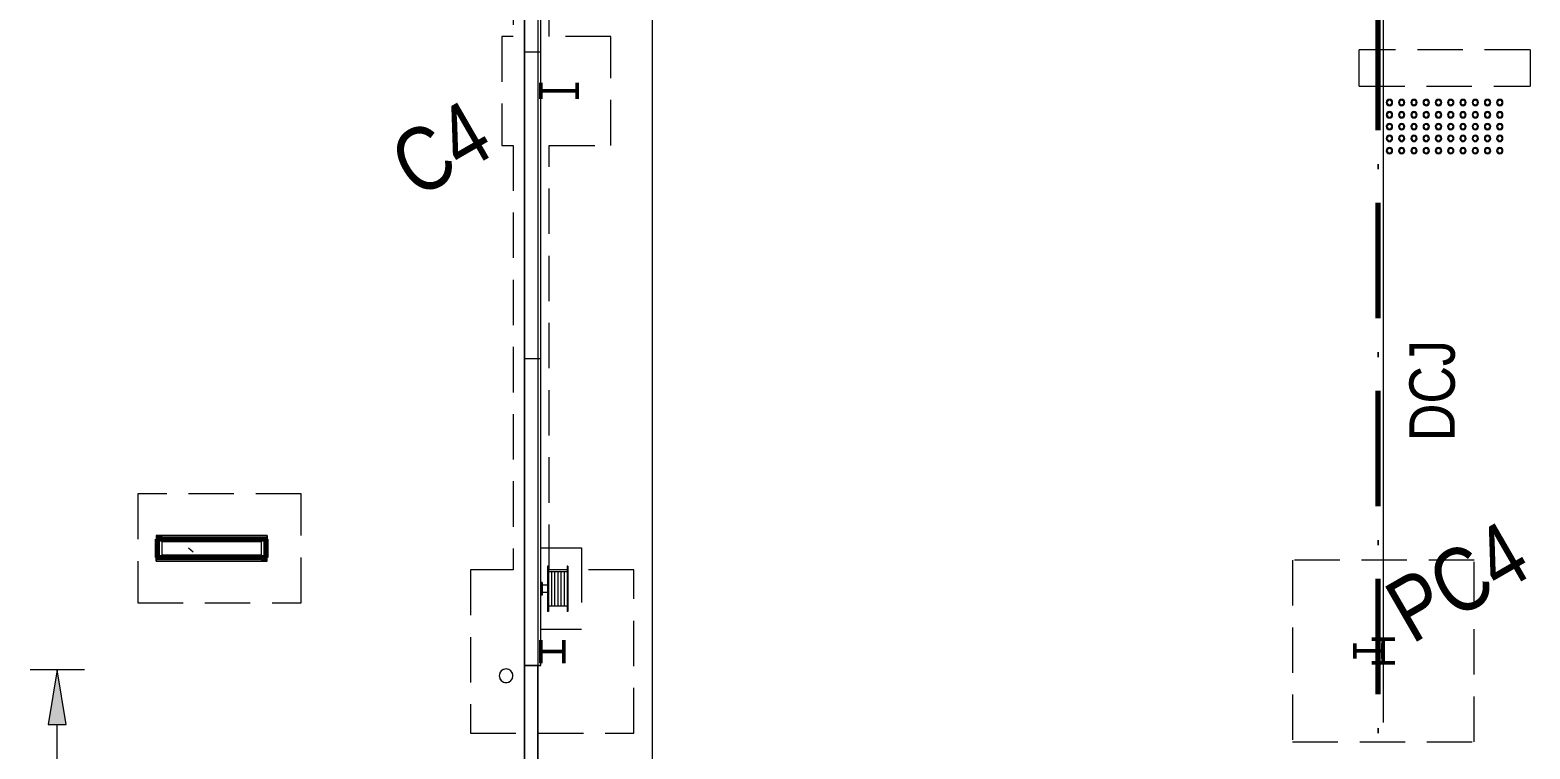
# Model space of a CAD drawing. Header units: millimetres. Extents: x 1606 to 178479, y -4237 to 231581.
# Drawn here: x 34141 to 50661, y 190690 to 198609 of the extents above; entities that cross this region are included whole.
import ezdxf

# ---------------------------------------------------------------- set-up
doc = ezdxf.new("R2010")
doc.units = ezdxf.units.MM
for name, pattern in [('_SGE_Grid Line', [13000, 12000, -500, 0, -500]), ('_SGE_Hidden', [740, 500, -240]), ('Dash', [1000, 600, -400]), ('Dash Dot', [2070, 1270, -400, 0, -400])]:
    doc.linetypes.add(name, pattern=pattern)
for name, color, linetype, lineweight in [('0-1', 7, 'Continuous', 5), ('A-DETL-2', 90, 'Dash Dot', 70), ('A-DETL-GENF', 92, 'Continuous', 18), ('A-GENM-1', 9, 'Continuous', 9), ('A-WALL-1', 253, 'Continuous', 18), ('A-WALL-2', 9, 'Continuous', 9), ('A-WALL-3', 113, 'Continuous', 20), ('G-ANNO-TEXT-1', 7, 'Continuous', 25), ('P-SANR-FIXT-1', 9, 'Continuous', 9), ('P-SANR-FIXT-HDLN-1', 9, 'Dash', 9), ('S-BEAM-1', 7, '_SGE_Hidden', 18), ('S-COLS', 52, 'Continuous', 18), ('S-COLS-1', 52, 'Continuous', 70), ('S-COLS-HDLN', 52, '_SGE_Hidden', 18), ('S-COLS-HDLN-1', 52, 'Continuous', 18), ('S-COLS-IDEN-1', 171, 'Continuous', 35), ('S-COLS-SYMB', 171, 'Continuous', 50), ('S-FNDN-1', 32, '_SGE_Hidden', 18), ('S-GRID-1', 1, '_SGE_Grid Line', 13)]:
    doc.layers.add(name, color=color, linetype=linetype, lineweight=lineweight)
doc.styles.add('Arial Narrow_3', font='ARIALN.TTF', dxfattribs={"height": 500})
doc.styles.add('Arial Narrow_4', font='ARIALN.TTF', dxfattribs={"height": 700})

# ---------------------------------------------------------------- blocks, each defined once
blk = doc.blocks.new('SE_FHR-floor based - SE_FHR-floor based-8719268-WAREHOUSE SLAB PLAN')
at = {"layer": 'P-SANR-FIXT-1'}
for p, q in [((-250, 300), (-250, 290)), ((-250, 300), (250, 300)), ((-250, 290), (250, 290)), ((-189, 85), (-189, 290)), ((-189, 257.5), (189, 257.5)), ((-189, 222.5), (189, 222.5)), ((-189, 187.5), (189, 187.5)), ((189, 85), (189, 290)), ((250, 300), (250, 290)), ((-250, 85), (-250, 75)), ((-250, 85), (250, 85)), ((-250, 75), (250, 75)), ((-189, 152.5), (189, 152.5)), ((-189, 117.5), (189, 117.5)), ((-70, 15), (-70, 0)), ((-70, 15), (70, 15)), ((-70, 0), (70, 0)), ((-40, 75), (-40, 15)), ((40, 75), (40, 15)), ((70, 15), (70, 0)), ((250, 85), (250, 75))]:
    blk.add_line(p, q, dxfattribs=at)
at = {"layer": 'P-SANR-FIXT-HDLN-1'}
for p, q in [((-450, 0), (-450, 450)), ((-450, 450), (450, 450)), ((450, 450), (450, 0)), ((450, 0), (-450, 0))]:
    blk.add_line(p, q, dxfattribs=at)
blk = doc.blocks.new('WYA_RO_DP_Square _ Circular_With Offset - 100 SQ-9131586-WAREHOUSE SLAB PLAN')
at = {"layer": 'A-GENM-1'}
for start, end in [(90, 270), (159.9713, 200.0287), (114.9713, 155.0287), (110.0287, 113.6868), (90, 110.0287), (270, 90), (69.9713, 90), (66.3132, 69.9713), (24.9713, 65.0287), (339.9713, 20.0287), (204.9713, 245.0287), (249.9713, 270), (270, 290.0287), (291.3132, 293.6868), (294.9713, 335.0287)]:
    blk.add_arc((0, 0), 75, start, end, dxfattribs=at)
blk = doc.blocks.new('SE_Flooring 600D Tactile Indicators ADJ Width - SE_Flooring 600D Tactile Indicators ADJ Width-2567819-WAREHOUSE SLAB PLAN')
at = {"layer": 'A-GENM-1'}
for centre, radius, start, end in [((-585, 565), 35, 0, 180), ((-585, 565), 35, 180, 0), ((-585, 565), 25, 0, 180), ((-585, 565), 25, 180, 0), ((-450, 565), 35, 0, 180), ((-450, 565), 35, 180, 0), ((-450, 565), 25, 0, 180), ((-450, 565), 25, 180, 0), ((-315, 565), 35, 0, 180), ((-315, 565), 35, 180, 0), ((-315, 565), 25, 0, 180), ((-315, 565), 25, 180, 0), ((-180, 565), 35, 0, 180), ((-180, 565), 35, 180, 0), ((-180, 565), 25, 0, 180), ((-180, 565), 25, 180, 0), ((-45, 565), 35, 0, 180), ((-45, 565), 35, 180, 0), ((-45, 565), 25, 0, 180), ((-45, 565), 25, 180, 0), ((90, 565), 35, 0, 180), ((90, 565), 35, 180, 0), ((90, 565), 25, 0, 180), ((90, 565), 25, 180, 0), ((225, 565), 35, 0, 180), ((225, 565), 35, 180, 0), ((225, 565), 25, 0, 180), ((225, 565), 25, 180, 0), ((360, 565), 35, 0, 180), ((360, 565), 35, 180, 0), ((360, 565), 25, 0, 180), ((360, 565), 25, 180, 0), ((495, 565), 35, 0, 180), ((495, 565), 35, 180, 0), ((495, 565), 25, 0, 180), ((495, 565), 25, 180, 0), ((630, 565), 35, 0, 180), ((630, 565), 35, 180, 0), ((630, 565), 25, 0, 180), ((630, 565), 25, 180, 0), ((-585, 430), 35, 0, 180), ((-585, 430), 35, 180, 0), ((-585, 300), 35, 0, 180), ((-585, 430), 25, 0, 180), ((-585, 430), 25, 180, 0), ((-450, 430), 35, 0, 180), ((-450, 430), 35, 180, 0), ((-450, 300), 35, 0, 180), ((-450, 430), 25, 0, 180), ((-450, 430), 25, 180, 0), ((-315, 430), 35, 0, 180), ((-315, 430), 35, 180, 0), ((-315, 300), 35, 0, 180), ((-315, 430), 25, 0, 180), ((-315, 430), 25, 180, 0), ((-180, 430), 35, 0, 180), ((-180, 430), 35, 180, 0), ((-180, 300), 35, 0, 180), ((-180, 430), 25, 0, 180), ((-180, 430), 25, 180, 0), ((-45, 430), 35, 0, 180), ((-45, 430), 35, 180, 0), ((-45, 300), 35, 0, 180), ((-45, 430), 25, 0, 180), ((-45, 430), 25, 180, 0), ((90, 430), 35, 0, 180), ((90, 430), 35, 180, 0), ((90, 300), 35, 0, 180), ((90, 430), 25, 0, 180), ((90, 430), 25, 180, 0), ((225, 430), 35, 0, 180), ((225, 430), 35, 180, 0), ((225, 300), 35, 0, 180), ((225, 430), 25, 0, 180), ((225, 430), 25, 180, 0), ((360, 430), 35, 0, 180), ((360, 430), 35, 180, 0), ((360, 300), 35, 0, 180), ((360, 430), 25, 0, 180), ((360, 430), 25, 180, 0), ((495, 430), 35, 0, 180), ((495, 430), 35, 180, 0), ((495, 300), 35, 0, 180), ((495, 430), 25, 0, 180), ((495, 430), 25, 180, 0), ((630, 430), 35, 0, 180), ((630, 430), 35, 180, 0), ((630, 300), 35, 0, 180), ((630, 430), 25, 0, 180), ((630, 430), 25, 180, 0), ((-585, 300), 35, 180, 0), ((-585, 170), 35, 0, 180), ((-585, 170), 35, 180, 0), ((-585, 300), 25, 0, 180), ((-585, 300), 25, 180, 360), ((-585, 170), 25, 0, 180), ((-585, 170), 25, 180, 360), ((-450, 300), 35, 180, 0), ((-450, 170), 35, 0, 180), ((-450, 170), 35, 180, 0), ((-450, 300), 25, 0, 180), ((-450, 300), 25, 180, 0), ((-450, 170), 25, 0, 180), ((-450, 170), 25, 180, 360), ((-315, 300), 35, 180, 0), ((-315, 170), 35, 0, 180), ((-315, 170), 35, 180, 0), ((-315, 300), 25, 0, 180), ((-315, 300), 25, 180, 360), ((-315, 170), 25, 0, 180), ((-315, 170), 25, 180, 360), ((-180, 300), 35, 180, 0), ((-180, 170), 35, 0, 180), ((-180, 170), 35, 180, 0), ((-180, 300), 25, 0, 180), ((-180, 300), 25, 180, 0), ((-180, 170), 25, 0, 180), ((-180, 170), 25, 180, 0), ((-45, 300), 35, 180, 0), ((-45, 170), 35, 0, 180), ((-45, 170), 35, 180, 0), ((-45, 300), 25, 0, 180), ((-45, 300), 25, 180, 360), ((-45, 170), 25, 0, 180), ((-45, 170), 25, 180, 0), ((90, 300), 35, 180, 0), ((90, 170), 35, 0, 180), ((90, 170), 35, 180, 0), ((90, 300), 25, 0, 180), ((90, 300), 25, 180, 360), ((90, 170), 25, 0, 180), ((90, 170), 25, 180, 0), ((225, 300), 35, 180, 0), ((225, 170), 35, 0, 180), ((225, 170), 35, 180, 0), ((225, 300), 25, 0, 180), ((225, 300), 25, 180, 0), ((225, 170), 25, 0, 180), ((225, 170), 25, 180, 216), ((225, 170), 25, 216, 0), ((360, 300), 35, 180, 0), ((360, 170), 35, 0, 180), ((360, 170), 35, 180, 0), ((360, 300), 25, 0, 180), ((360, 300), 25, 180, 360), ((360, 170), 25, 0, 180), ((360, 170), 25, 180, 360), ((495, 300), 35, 180, 0), ((495, 170), 35, 0, 180), ((495, 170), 35, 180, 0), ((495, 300), 25, 0, 180), ((495, 300), 25, 180, 360), ((495, 170), 25, 0, 180), ((495, 170), 25, 180, 360), ((630, 300), 35, 180, 0), ((630, 170), 35, 0, 180), ((630, 170), 35, 180, 0), ((630, 300), 25, 0, 180), ((630, 300), 25, 180, 360), ((630, 170), 25, 0, 180), ((630, 170), 25, 180, 360), ((-585, 35), 35, 0, 180), ((-585, 35), 35, 180, 0), ((-585, 35), 25, 0, 180), ((-585, 35), 25, 180, 0), ((-450, 35), 35, 0, 180), ((-450, 35), 35, 180, 0), ((-450, 35), 25, 0, 180), ((-450, 35), 25, 180, 360), ((-315, 35), 35, 0, 180), ((-315, 35), 35, 180, 0), ((-315, 35), 25, 0, 180), ((-315, 35), 25, 180, 0), ((-180, 35), 35, 0, 180), ((-180, 35), 35, 180, 0), ((-180, 35), 25, 0, 180), ((-180, 35), 25, 180, 0), ((-45, 35), 35, 0, 180), ((-45, 35), 35, 180, 0), ((-45, 35), 25, 0, 180), ((-45, 35), 25, 180, 0), ((90, 35), 35, 0, 180), ((90, 35), 35, 180, 0), ((90, 35), 25, 0, 180), ((90, 35), 25, 180, 0), ((225, 35), 35, 0, 180), ((225, 35), 35, 180, 0), ((225, 35), 25, 0, 180), ((225, 35), 25, 180, 0), ((360, 35), 35, 0, 180), ((360, 35), 35, 180, 0), ((360, 35), 25, 0, 180), ((360, 35), 25, 180, 0), ((495, 35), 35, 0, 180), ((495, 35), 35, 180, 0), ((495, 35), 25, 0, 180), ((495, 35), 25, 180, 360), ((630, 35), 35, 0, 180), ((630, 35), 35, 180, 0), ((630, 35), 25, 0, 180), ((630, 35), 25, 180, 0)]:
    blk.add_arc(centre, radius, start, end, dxfattribs=at)
blk = doc.blocks.new('WAREHOUSE MASS - WAREHOUSE MASS-9325044-WAREHOUSE SLAB PLAN')
at = {"layer": 'A-GENM-1'}
for q in [(18810, 6886), (18810, 33873)]:
    blk.add_line((18810, 59033), q, dxfattribs=at)
blk = doc.blocks.new('23068_Challenger Spec EF_Central_v23_rvt-1-WAREHOUSE SLAB PLAN')
at = {"layer": 'A-WALL-1'}
for p, q in [((29885, 215270), (29885, 191610)), ((30065, 191610), (30065, 213135)), ((25830, 193040), (25830, 192825)), ((25895, 193040), (25830, 193040)), ((27053, 193040), (25895, 193040)), ((25895, 192975), (26988, 192975)), ((25895, 192825), (25895, 192975)), ((26988, 192975), (26988, 192825)), ((27053, 192975), (27053, 193040)), ((27053, 192760), (27053, 192975)), ((25830, 192825), (25830, 192760)), ((26988, 192825), (25895, 192825)), ((25830, 192760), (26988, 192760)), ((26988, 192760), (27053, 192760)), ((30035, 191610), (29885, 191610)), ((29885, 191610), (29885, 163150)), ((29885, 191610), (30065, 191610)), ((30035, 163150), (30035, 191610))]:
    blk.add_line(p, q, dxfattribs=at)
at = {"layer": 'A-WALL-2'}
for p, q in [((29885, 215270), (29885, 191610)), ((30065, 191610), (30065, 199685)), ((25830, 193040), (25830, 192825)), ((25830, 193040), (25895, 193040)), ((27053, 193040), (25895, 193040)), ((25895, 192975), (26988, 192975)), ((25895, 192825), (25895, 192975)), ((26988, 192975), (26988, 192825)), ((27053, 193040), (27053, 192975)), ((27053, 192760), (27053, 192975)), ((25830, 192760), (25830, 192825)), ((26988, 192825), (25895, 192825)), ((25830, 192760), (26988, 192760)), ((27053, 192760), (26988, 192760)), ((29885, 191610), (30035, 191610)), ((29885, 191610), (29885, 163150)), ((30035, 191610), (29885, 191610)), ((30035, 190125), (30035, 191610)), ((30065, 191610), (30035, 191610))]:
    blk.add_line(p, q, dxfattribs=at)
at = {"layer": 'A-GENM-1'}
for name, p in [('WAREHOUSE MASS - WAREHOUSE MASS-9325044-WAREHOUSE SLAB PLAN', (11225, 156252)), ('SE_Flooring 600D Tactile Indicators ADJ Width - SE_Flooring 600D Tactile Indicators ADJ Width-2567819-WAREHOUSE SLAB PLAN', (39998, 197245))]:
    blk.add_blockref(name, p, dxfattribs=at)
at = {"layer": 'A-GENM-1', "rotation": 269.9999999999988}
blk.add_blockref('WYA_RO_DP_Square _ Circular_With Offset - 100 SQ-9131586-WAREHOUSE SLAB PLAN', (29684, 191496), dxfattribs=at)
at = {"layer": 'P-SANR-FIXT-1', "rotation": 270.0000000000015}
blk.add_blockref('SE_FHR-floor based - SE_FHR-floor based-8719268-WAREHOUSE SLAB PLAN', (30065, 192455), dxfattribs=at)
blk = doc.blocks.new('SGE_SCL-Column-Steel-UC - PC4 - 250UC89_5-2639880-WAREHOUSE SLAB PLAN')
at = {"layer": 'S-COLS-SYMB'}
for p, q in [((128, 130), (-128, 130)), ((0, -130), (0, 130)), ((-128, -130), (128, -130))]:
    blk.add_line(p, q, dxfattribs=at)
blk = doc.blocks.new('SGE_SCL-Column-Steel-UB - C4 - 410UB53_7-2237119-WAREHOUSE SLAB PLAN')
at = {"layer": 'S-COLS-SYMB'}
for p, q in [((-89, 201.5), (89, 201.5)), ((0, 201.5), (0, -201.5)), ((89, -201.5), (-89, -201.5))]:
    blk.add_line(p, q, dxfattribs=at)
blk = doc.blocks.new('SGE Footing-Rectangular - F5-2631472-WAREHOUSE SLAB PLAN')
at = {"layer": 'S-FNDN-1'}
for p, q in [((1000, 1000), (-1000, 1000)), ((-1000, 1000), (-1000, -1000)), ((1000, -1000), (1000, 1000)), ((-1000, -1000), (1000, -1000))]:
    blk.add_line(p, q, dxfattribs=at)
blk = doc.blocks.new('SGE_SCL-Column-Steel-UB - OC7 - 310UB46_2-2709425-WAREHOUSE SLAB PLAN')
at = {"layer": 'S-COLS-SYMB'}
for p, q in [((83, 153.5), (-83, 153.5)), ((0, -153.5), (0, 153.5)), ((-83, -153.5), (83, -153.5))]:
    blk.add_line(p, q, dxfattribs=at)
blk = doc.blocks.new('SGE_SCL-Column-Steel-UC - OC1 - 250UC72_9-2708915-WAREHOUSE SLAB PLAN')
at = {"layer": 'S-COLS-SYMB'}
for p, q in [((127, 127), (-127, 127)), ((0, -127), (0, 127)), ((-127, -127), (127, -127))]:
    blk.add_line(p, q, dxfattribs=at)
blk = doc.blocks.new('SGE Concrete-Rectangular-Column - RC1-V38-WAREHOUSE SLAB PLAN')
at = {"layer": 'S-COLS-HDLN-1'}
h = blk.add_hatch(dxfattribs=at)
h.set_pattern_fill('FP_5', color=256, style=0, pattern_type=2)
h.set_pattern_definition([(50, (-26440.8, -192900.1), (1457.472, -127.5124), [152.4, -1676.4]), (355, (-26440.8, -192900.1), (-281.942, 1528.454), [121.92, -1341.12]), (100.451, (-26319.3, -192910.7), (1175.541, 1400.933), [129.52, -1424.721]), (46.184, (-26440.8, -192493.7), (2168.632, -336.342), [228.6, -2514.6]), (96.636, (-26260, -192521.7), (1899.22, 1979.42), [194.28, -2137.08]), (351.184, (-26440.8, -192493.7), (1899.24, 1979.402), [182.88, -2011.68]), (21, (-26237.6, -192595.3), (1212.915, -818.1215), [152.4, -1676.4]), (326, (-26237.6, -192595.3), (494.417, 1473.504), [121.92, -1341.12]), (71.451, (-26136.5, -192663.5), (1707.337, 655.37), [129.52, -1424.721]), (37.5, (-26440.8, -192900.1), (24.7094, 676.4402), [67.056, -1257.808, 67.056, -2640.584]), (37.5, (-26440.8, -192900.1), (24.7094, 676.4402), [-1391.92, -1294.384, 67.056, -1279.144]), (7.5, (-26440.8, -192900.1), (534.5577, 801.4443), [67.056, -709.168, 67.056, -1740.408]), (7.5, (-26440.8, -192900.1), (534.5577, 801.4443), [-843.28, -1227.328, 67.056, -446.024]), (327.5, (-26893.9, -192900.1), (1084.7275, -45.8312), [67.056, -440.944, 67.056, -3621.024]), (327.5, (-26893.9, -192900.1), (1084.7275, -45.8312), [-575.056, -1517.904, 67.056, -2036.064]), (317.5, (-27097.1, -192900.1), (1185.0347, 203.4135), [67.056, -593.344, 67.056, -2479.04]), (317.5, (-27097.1, -192900.1), (1185.0347, 203.4135), [-727.456, -985.52, 67.056, -1426.464])])
h.paths.add_polyline_path([(600, -100), (600, 100), (-600, 100), (-600, -100)])
at = {"layer": 'S-COLS-1'}
for p, q in [((600, 100), (-600, 100)), ((-600, 100), (-600, -100)), ((600, -100), (600, 100)), ((-600, -100), (600, -100))]:
    blk.add_line(p, q, dxfattribs=at)
blk = doc.blocks.new('Dimension_2D - 200-2640788-WAREHOUSE SLAB PLAN')
at = {"layer": 'A-DETL-GENF'}
for points in [[(-9827, -100), (-9227, -200), (-9227, 0)], [(9323, -200), (9923, -100), (9323, 0)]]:
    blk.add_hatch(color=256, dxfattribs=at).paths.add_polyline_path(points)
for p, q in [((-9827, 200), (-9827, -400)), ((9923, -400), (9923, 200)), ((-9227, 0), (-9827, -100)), ((-9827, -100), (-9227, -200)), ((-9227, -200), (-9227, 0)), ((-9227, -100), (9323, -100)), ((9323, 0), (9323, -200)), ((9923, -100), (9323, 0)), ((9323, -200), (9923, -100))]:
    blk.add_line(p, q, dxfattribs=at)
blk = doc.blocks.new('SGE Mesh Extents - SL Symbol-2562347-WAREHOUSE SLAB PLAN')
at = {"layer": 'A-DETL-GENF'}
blk.add_line((0, 31), (0, 20918), dxfattribs=at)

msp = doc.modelspace()

# ---------------------------------------------------------------- linework, layer by layer
at = {"layer": 'A-DETL-2'}
msp.add_line((48991, 189225.1), (48991, 215275.1), dxfattribs=at)
at = {"layer": 'A-WALL-3'}
for p, q in [((39586, 215275.1), (39586, 191610.1)), ((39766, 191610.1), (39766, 215275.1)), ((39586, 198370.1), (39766, 198370.1)), ((39586, 194990.1), (39766, 194990.1)), ((39586, 191610.1), (39586, 163150.1)), ((39586, 191610.1), (39766, 191610.1)), ((39736, 163150.1), (39736, 191610.1))]:
    msp.add_line(p, q, dxfattribs=at)
at = {"layer": 'S-BEAM-1'}
for p, q in [((39461, 200645.1), (39461, 198538.1)), ((39861, 198538.1), (39861, 199595.1)), ((48781.5, 197989.6), (48781.5, 198389.6)), ((50661.5, 198389.6), (48781.5, 198389.6)), ((50661.5, 198389.6), (50661.5, 197989.6)), ((48781.5, 197989.6), (50661.5, 197989.6)), ((39461, 197338.1), (39461, 192662.6)), ((39861, 192662.6), (39861, 197338.1))]:
    msp.add_line(p, q, dxfattribs=at)
at = {"layer": 'S-FNDN-1'}
for p, q in [((39461, 198538.1), (39337.5, 198538.1)), ((39337.5, 198538.1), (39337.5, 197338.1)), ((40537.5, 198538.1), (39861, 198538.1)), ((40537.5, 197338.1), (40537.5, 198538.1)), ((39337.5, 197338.1), (39461, 197338.1)), ((39861, 197338.1), (40537.5, 197338.1)), ((35327.5, 193500.1), (35327.5, 192300.1)), ((37127.5, 193500.1), (35327.5, 193500.1)), ((37127.5, 192300.1), (37127.5, 193500.1)), ((39461, 192662.6), (38991, 192662.6)), ((38991, 192662.6), (38991, 190862.6)), ((40791, 192662.6), (39861, 192662.6)), ((40791, 190862.6), (40791, 192662.6)), ((35327.5, 192300.1), (37127.5, 192300.1)), ((38991, 190862.6), (39586, 190862.6)), ((39736, 190862.6), (40791, 190862.6))]:
    msp.add_line(p, q, dxfattribs=at)
at = {"layer": 'S-GRID-1'}
for p, q in [((39586, 228981.4), (39586, 152677.4)), ((49046, 228981.4), (49046, 152677.4))]:
    msp.add_line(p, q, dxfattribs=at)

# ---------------------------------------------------------------- block references
at = {"layer": '0-1'}
msp.add_blockref('23068_Challenger Spec EF_Central_v23_rvt-1-WAREHOUSE SLAB PLAN', (9700.7, 0), dxfattribs=at)
at = {"layer": 'A-DETL-GENF'}
msp.add_blockref('SGE Mesh Extents - SL Symbol-2562347-WAREHOUSE SLAB PLAN', (40996, 178612.1), dxfattribs=at)
at = {"layer": 'A-DETL-GENF', "rotation": 89.9999999999999}
msp.add_blockref('Dimension_2D - 200-2640788-WAREHOUSE SLAB PLAN', (34341.5, 181638.3), dxfattribs=at)
at = {"layer": 'S-COLS'}
for name, p, rotation in [('SGE_SCL-Column-Steel-UB - C4 - 410UB53_7-2237119-WAREHOUSE SLAB PLAN', (39967.5, 197938.1), 270.0000000000003), ('SGE_SCL-Column-Steel-UC - OC1 - 250UC72_9-2708915-WAREHOUSE SLAB PLAN', (39893, 191762.6), 89.9999999999999), ('SGE_SCL-Column-Steel-UB - OC7 - 310UB46_2-2709425-WAREHOUSE SLAB PLAN', (48887.2, 191769.6), 89.9999999999999)]:
    msp.add_blockref(name, p, dxfattribs=dict(at, rotation=rotation))
msp.add_blockref('SGE_SCL-Column-Steel-UC - PC4 - 250UC89_5-2639880-WAREHOUSE SLAB PLAN', (49046, 191769.6), dxfattribs=at)
at = {"layer": 'S-COLS-HDLN'}
msp.add_blockref('SGE Concrete-Rectangular-Column - RC1-V38-WAREHOUSE SLAB PLAN', (36141.5, 192900.1), dxfattribs=at)
at = {"layer": 'S-FNDN-1', "rotation": 180}
msp.add_blockref('SGE Footing-Rectangular - F5-2631472-WAREHOUSE SLAB PLAN', (49046, 191769.6), dxfattribs=at)

# ---------------------------------------------------------------- texts
at = {"layer": 'G-ANNO-TEXT-1', "insert": (49333, 194080.7), "char_height": 500, "width": 1346.835, "attachment_point": 1, "rotation": 90, "style": 'Arial Narrow_3'}
msp.add_mtext('DCJ', dxfattribs=at)
at = {"layer": 'S-COLS-IDEN-1', "char_height": 700, "attachment_point": 1, "rotation": 30, "style": 'Arial Narrow_4'}
for s, insert, width in [('C4', (38045.7, 197347.4), 1250.632), ('PC4', (49009.5, 192445.5), 1908.016)]:
    msp.add_mtext(s, dxfattribs=dict(at, insert=insert, width=width))

doc.saveas('drawing.dxf')
